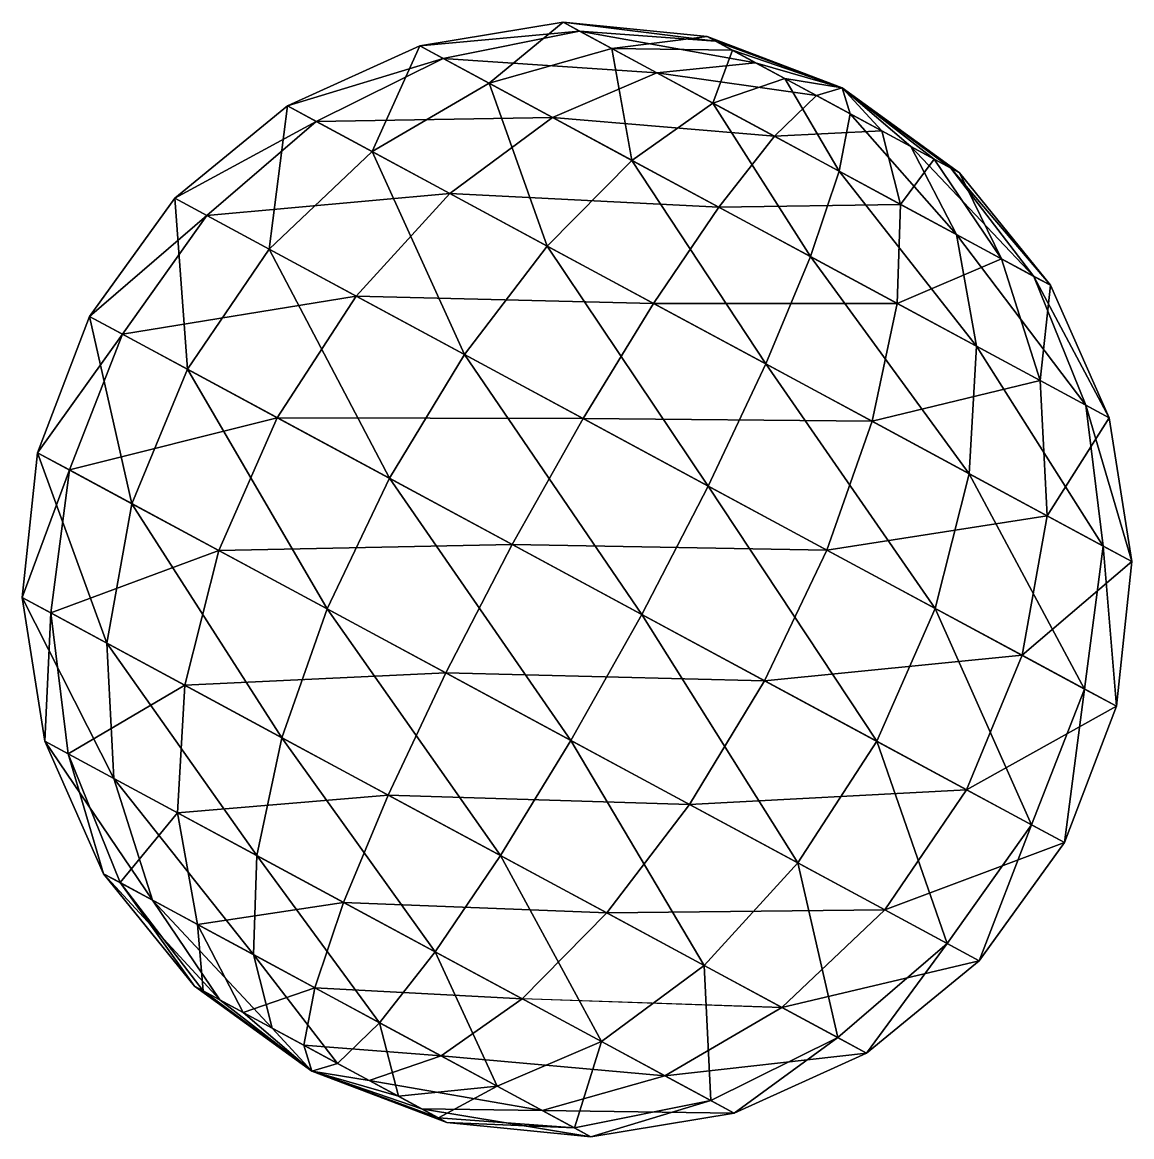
# Model space of a CAD drawing. Header units: metres. Extents: x -386 to 289, y -317 to 299.
# Drawn here: x 229.7 to 289.3, y -0.4 to 59.5 of the extents above; entities that cross this region are included whole.
import ezdxf

# ---------------------------------------------------------------- set-up
doc = ezdxf.new("R2010")
doc.units = ezdxf.units.M

msp = doc.modelspace()

# ---------------------------------------------------------------- linework, layer by layer
for points in [[(259.5988, 59.00595, -435.0948), (251.03154, 58.211304, -426.57626), (258.71573, 59.482426, -427.39532), (258.71582, 59.482525, -427.39523)], [(258.71573, 59.482426, -427.39532), (251.03154, 58.211304, -426.57626), (254.7414, 56.20958, -416.4369), (254.7415, 56.20968, -416.4368)], [(258.71573, 59.482426, -427.39532), (254.7414, 56.20958, -416.4369), (261.339, 58.06699, -420.22568), (261.33908, 58.06709, -420.2256)], [(266.90805, 58.467537, -432.33466), (259.5988, 59.00595, -435.0948), (258.71573, 59.482426, -427.39532), (258.71582, 59.482525, -427.39523)], [(266.90805, 58.467537, -432.33466), (258.71573, 59.482426, -427.39532), (266.45096, 58.71418, -428.34912), (266.45105, 58.71428, -428.34903)], [(266.45096, 58.71418, -428.34912), (258.71573, 59.482426, -427.39532), (261.339, 58.06699, -420.22568), (261.33908, 58.06709, -420.2256)], [(259.5988, 59.00595, -435.0948), (252.28038, 57.537468, -437.46497), (251.03154, 58.211304, -426.57626), (251.03165, 58.211403, -426.57617)], [(263.75156, 56.765244, -441.26102), (252.28038, 57.537468, -437.46497), (259.5988, 59.00595, -435.0948), (259.59888, 59.00605, -435.0947)], [(269.05768, 57.307663, -435.52655), (263.75156, 56.765244, -441.26102), (259.5988, 59.00595, -435.0948), (259.59888, 59.00605, -435.0947)], [(269.05768, 57.307663, -435.52655), (259.5988, 59.00595, -435.0948), (266.90805, 58.467537, -432.33466), (266.90814, 58.467636, -432.33456)], [(266.45096, 58.71418, -428.34912), (261.339, 58.06699, -420.22568), (267.80887, 57.981495, -424.63785), (267.80896, 57.981594, -424.63776)], [(273.71005, 55.95892, -429.37268), (266.90805, 58.467537, -432.33466), (266.45096, 58.71418, -428.34912), (266.45105, 58.71428, -428.34903)], [(273.71005, 55.95892, -429.37268), (266.45096, 58.71418, -428.34912), (267.80887, 57.981495, -424.63785), (267.80896, 57.981594, -424.63776)], [(252.28038, 57.537468, -437.46497), (243.92203, 54.987442, -425.94778), (251.03154, 58.211304, -426.57626), (251.03165, 58.211403, -426.57617)], [(251.03154, 58.211304, -426.57626), (243.92203, 54.987442, -425.94778), (248.46564, 52.53584, -413.52963), (248.46574, 52.53594, -413.52954)], [(251.03154, 58.211304, -426.57626), (248.46564, 52.53584, -413.52963), (254.7414, 56.20958, -416.4369), (254.7415, 56.20968, -416.4368)], [(261.339, 58.06699, -420.22568), (254.7414, 56.20958, -416.4369), (262.41586, 52.068653, -409.7636), (262.41595, 52.068752, -409.76352)], [(261.339, 58.06699, -420.22568), (262.41586, 52.068653, -409.7636), (266.7657, 55.138916, -415.507), (266.76578, 55.139015, -415.5069)], [(267.80887, 57.981495, -424.63785), (261.339, 58.06699, -420.22568), (266.7657, 55.138916, -415.507), (266.76578, 55.139015, -415.5069)], [(273.71005, 55.95892, -429.37268), (269.05768, 57.307663, -435.52655), (266.90805, 58.467537, -432.33466), (266.90814, 58.467636, -432.33456)], [(252.28038, 57.537468, -437.46497), (245.45152, 54.16217, -439.28366), (243.92203, 54.987442, -425.94778), (243.92213, 54.98754, -425.9477)], [(258.15326, 54.36863, -446.18533), (245.45152, 54.16217, -439.28366), (252.28038, 57.537468, -437.46497), (252.28049, 57.537567, -437.46487)], [(263.75156, 56.765244, -441.26102), (258.15326, 54.36863, -446.18533), (252.28038, 57.537468, -437.46497), (252.28049, 57.537567, -437.46487)], [(267.80887, 57.981495, -424.63785), (266.7657, 55.138916, -415.507), (270.61792, 56.465813, -422.19525), (270.618, 56.46591, -422.19516)], [(273.71005, 55.95892, -429.37268), (267.80887, 57.981495, -424.63785), (270.61792, 56.465813, -422.19525), (270.618, 56.46591, -422.19516)], [(272.32385, 55.545338, -437.0695), (263.75156, 56.765244, -441.26102), (269.05768, 57.307663, -435.52655), (269.05777, 57.307762, -435.52646)], [(273.71005, 55.95892, -429.37268), (272.32385, 55.545338, -437.0695), (269.05768, 57.307663, -435.52655), (269.05777, 57.307762, -435.52646)], [(269.05768, 57.307663, -435.52655), (269.05768, 57.307663, -435.52655), (272.32385, 55.545338, -437.0695), (272.32394, 55.545437, -437.0694)], [(270.06128, 53.360695, -444.2418), (258.15326, 54.36863, -446.18533), (263.75156, 56.765244, -441.26102), (263.75165, 56.765343, -441.26093)], [(272.32385, 55.545338, -437.0695), (270.06128, 53.360695, -444.2418), (263.75156, 56.765244, -441.26102), (263.75165, 56.765343, -441.26093)], [(263.75156, 56.765244, -441.26102), (263.75156, 56.765244, -441.26102), (270.06128, 53.360695, -444.2418), (270.06137, 53.360794, -444.2417)], [(270.61792, 56.465813, -422.19525), (266.7657, 55.138916, -415.507), (273.5417, 51.482773, -414.50357), (273.54178, 51.482872, -414.50348)], [(270.61792, 56.465813, -422.19525), (273.5417, 51.482773, -414.50357), (274.12543, 54.573254, -421.67587), (274.12552, 54.573353, -421.67578)], [(273.71005, 55.95892, -429.37268), (270.61792, 56.465813, -422.19525), (274.12543, 54.573254, -421.67587), (274.12552, 54.573353, -421.67578)], [(254.7414, 56.20958, -416.4369), (248.46564, 52.53584, -413.52963), (257.86493, 47.464264, -405.3566), (257.86502, 47.464363, -405.3565)], [(254.7414, 56.20958, -416.4369), (257.86493, 47.464264, -405.3566), (262.41586, 52.068653, -409.7636), (262.41595, 52.068752, -409.76352)], [(273.71005, 55.95892, -429.37268), (275.83136, 53.65278, -436.5501), (272.32385, 55.545338, -437.0695), (272.32394, 55.545437, -437.0694)], [(273.71005, 55.95892, -429.37268), (274.12543, 54.573254, -421.67587), (277.3916, 52.81093, -423.2188), (277.3917, 52.811028, -423.21872)], [(273.71005, 55.95892, -429.37268), (277.3916, 52.81093, -423.2188), (279.54123, 51.651054, -426.4107), (279.54132, 51.651154, -426.4106)], [(273.71005, 55.95892, -429.37268), (279.54123, 51.651054, -426.4107), (279.99832, 51.40441, -430.39624), (279.9984, 51.40451, -430.39615)], [(273.71005, 55.95892, -429.37268), (279.99832, 51.40441, -430.39624), (278.6404, 52.137096, -434.1075), (278.6405, 52.137196, -434.10742)], [(273.71005, 55.95892, -429.37268), (278.6404, 52.137096, -434.1075), (275.83136, 53.65278, -436.5501), (275.83145, 53.652878, -436.55002)], [(266.7657, 55.138916, -415.507), (262.41586, 52.068653, -409.7636), (271.9986, 46.898094, -408.3446), (271.9987, 46.898193, -408.3445)], [(266.7657, 55.138916, -415.507), (271.9986, 46.898094, -408.3446), (273.5417, 51.482773, -414.50357), (273.54178, 51.482872, -414.50348)], [(275.83136, 53.65278, -436.5501), (270.06128, 53.360695, -444.2418), (272.32385, 55.545338, -437.0695), (272.32394, 55.545437, -437.0694)], [(245.45152, 54.16217, -439.28366), (237.87169, 50.030537, -425.5527), (243.92203, 54.987442, -425.94778), (243.92213, 54.98754, -425.9477)], [(243.92203, 54.987442, -425.94778), (237.87169, 50.030537, -425.5527), (242.93944, 47.296127, -411.70206), (242.93954, 47.296227, -411.70197)], [(243.92203, 54.987442, -425.94778), (242.93944, 47.296127, -411.70206), (248.46564, 52.53584, -413.52963), (248.46574, 52.53594, -413.52954)], [(274.12543, 54.573254, -421.67587), (273.5417, 51.482773, -414.50357), (279.8514, 48.078228, -417.48434), (279.8515, 48.078327, -417.48425)], [(274.12543, 54.573254, -421.67587), (279.8514, 48.078228, -417.48434), (277.3916, 52.81093, -423.2188), (277.3917, 52.811028, -423.21872)], [(245.45152, 54.16217, -439.28366), (239.57764, 49.11006, -440.42694), (237.87169, 50.030537, -425.5527), (237.8718, 50.030636, -425.5526)], [(252.64432, 50.28115, -449.9639), (239.57764, 49.11006, -440.42694), (245.45152, 54.16217, -439.28366), (245.45163, 54.16227, -439.28357)], [(258.15326, 54.36863, -446.18533), (252.64432, 50.28115, -449.9639), (245.45152, 54.16217, -439.28366), (245.45163, 54.16227, -439.28357)], [(267.07657, 49.55387, -450.40076), (252.64432, 50.28115, -449.9639), (258.15326, 54.36863, -446.18533), (258.15335, 54.36873, -446.18524)], [(270.06128, 53.360695, -444.2418), (267.07657, 49.55387, -450.40076), (258.15326, 54.36863, -446.18533), (258.15335, 54.36873, -446.18524)], [(258.15326, 54.36863, -446.18533), (258.15326, 54.36863, -446.18533), (267.07657, 49.55387, -450.40076), (267.07666, 49.55397, -450.40067)], [(276.8373, 49.704556, -443.23837), (267.07657, 49.55387, -450.40076), (270.06128, 53.360695, -444.2418), (270.06137, 53.360794, -444.2417)], [(275.83136, 53.65278, -436.5501), (276.8373, 49.704556, -443.23837), (270.06128, 53.360695, -444.2418), (270.06137, 53.360794, -444.2417)], [(278.6404, 52.137096, -434.1075), (276.8373, 49.704556, -443.23837), (275.83136, 53.65278, -436.5501), (275.83145, 53.652878, -436.55002)], [(277.3916, 52.81093, -423.2188), (279.8514, 48.078228, -417.48434), (284.00418, 45.83752, -423.65057), (284.00427, 45.83762, -423.65048)], [(277.3916, 52.81093, -423.2188), (284.00418, 45.83752, -423.65057), (279.54123, 51.651054, -426.4107), (279.54132, 51.651154, -426.4106)], [(248.46564, 52.53584, -413.52963), (242.93944, 47.296127, -411.70206), (253.42297, 41.639523, -402.5862), (253.42308, 41.63962, -402.58612)], [(248.46564, 52.53584, -413.52963), (253.42297, 41.639523, -402.5862), (257.86493, 47.464264, -405.3566), (257.86502, 47.464363, -405.3565)], [(278.6404, 52.137096, -434.1075), (282.26398, 46.77648, -438.51968), (276.8373, 49.704556, -443.23837), (276.8374, 49.704655, -443.23828)], [(279.99832, 51.40441, -430.39624), (282.26398, 46.77648, -438.51968), (278.6404, 52.137096, -434.1075), (278.6405, 52.137196, -434.10742)], [(262.41586, 52.068653, -409.7636), (257.86493, 47.464264, -405.3566), (269.60132, 41.131645, -403.61865), (269.6014, 41.131744, -403.61856)], [(262.41586, 52.068653, -409.7636), (269.60132, 41.131645, -403.61865), (271.9986, 46.898094, -408.3446), (271.9987, 46.898193, -408.3445)], [(273.5417, 51.482773, -414.50357), (271.9986, 46.898094, -408.3446), (280.9219, 42.083336, -412.56003), (280.922, 42.083435, -412.55994)], [(273.5417, 51.482773, -414.50357), (280.9219, 42.083336, -412.56003), (279.8514, 48.078228, -417.48434), (279.8515, 48.078327, -417.48425)], [(279.54123, 51.651054, -426.4107), (284.00418, 45.83752, -423.65057), (284.88724, 45.361046, -431.35004), (284.88733, 45.361145, -431.34995)], [(279.54123, 51.651054, -426.4107), (284.88724, 45.361046, -431.35004), (279.99832, 51.40441, -430.39624), (279.9984, 51.40451, -430.39615)], [(279.99832, 51.40441, -430.39624), (284.88724, 45.361046, -431.35004), (282.26398, 46.77648, -438.51968), (282.26407, 46.77658, -438.5196)], [(252.64432, 50.28115, -449.9639), (247.60014, 44.78135, -452.33917), (239.57764, 49.11006, -440.42694), (239.57774, 49.11016, -440.42685)], [(263.5731, 44.3843, -455.1267), (247.60014, 44.78135, -452.33917), (252.64432, 50.28115, -449.9639), (252.64442, 50.28125, -449.9638)], [(267.07657, 49.55387, -450.40076), (263.5731, 44.3843, -455.1267), (252.64432, 50.28115, -449.9639), (252.64442, 50.28125, -449.9638)], [(252.64432, 50.28115, -449.9639), (252.64432, 50.28115, -449.9639), (263.5731, 44.3843, -455.1267), (263.57318, 44.3844, -455.12662)], [(239.57764, 49.11006, -440.42694), (233.29286, 43.6784, -425.41797), (237.87169, 50.030537, -425.5527), (237.8718, 50.030636, -425.5526)], [(237.87169, 50.030537, -425.5527), (233.29286, 43.6784, -425.41797), (238.53938, 40.84753, -411.0787), (238.53949, 40.84763, -411.0786)], [(237.87169, 50.030537, -425.5527), (238.53938, 40.84753, -411.0787), (242.93944, 47.296127, -411.70206), (242.93954, 47.296227, -411.70197)], [(276.8373, 49.704556, -443.23837), (276.6593, 44.38331, -448.98172), (267.07657, 49.55387, -450.40076), (267.07666, 49.55397, -450.40067)], [(282.26398, 46.77648, -438.51968), (276.6593, 44.38331, -448.98172), (276.8373, 49.704556, -443.23837), (276.8374, 49.704655, -443.23828)], [(239.57764, 49.11006, -440.42694), (235.05898, 42.725456, -440.8169), (233.29286, 43.6784, -425.41797), (233.29297, 43.678497, -425.41788)], [(247.60014, 44.78135, -452.33917), (235.05898, 42.725456, -440.8169), (239.57764, 49.11006, -440.42694), (239.57774, 49.11016, -440.42685)], [(276.6593, 44.38331, -448.98172), (263.5731, 44.3843, -455.1267), (267.07657, 49.55387, -450.40076), (267.07666, 49.55397, -450.40067)], [(279.8514, 48.078228, -417.48434), (280.9219, 42.083336, -412.56003), (286.7948, 38.914497, -421.2804), (286.7949, 38.914597, -421.2803)], [(279.8514, 48.078228, -417.48434), (286.7948, 38.914497, -421.2804), (284.00418, 45.83752, -423.65057), (284.00427, 45.83762, -423.65048)], [(242.93944, 47.296127, -411.70206), (238.53938, 40.84753, -411.0787), (249.39273, 34.991383, -401.6413), (249.39284, 34.99148, -401.6412)], [(242.93944, 47.296127, -411.70206), (249.39273, 34.991383, -401.6413), (253.42297, 41.639523, -402.5862), (253.42308, 41.63962, -402.58612)], [(257.86493, 47.464264, -405.3566), (253.42297, 41.639523, -402.5862), (266.5132, 34.576405, -400.6478), (266.5133, 34.576504, -400.6477)], [(257.86493, 47.464264, -405.3566), (266.5132, 34.576405, -400.6478), (269.60132, 41.131645, -403.61865), (269.6014, 41.131744, -403.61856)], [(271.9986, 46.898094, -408.3446), (269.60132, 41.131645, -403.61865), (280.5301, 35.234795, -408.7815), (280.53018, 35.234894, -408.7814)], [(271.9986, 46.898094, -408.3446), (280.5301, 35.234795, -408.7815), (280.9219, 42.083336, -412.56003), (280.922, 42.083435, -412.55994)], [(282.26398, 46.77648, -438.51968), (284.33377, 40.242386, -442.30847), (276.6593, 44.38331, -448.98172), (276.6594, 44.383408, -448.98163)], [(284.88724, 45.361046, -431.35004), (284.33377, 40.242386, -442.30847), (282.26398, 46.77648, -438.51968), (282.26407, 46.77658, -438.5196)], [(284.00418, 45.83752, -423.65057), (286.7948, 38.914497, -421.2804), (288.0436, 38.24066, -432.1691), (288.0437, 38.24076, -432.169)], [(284.00418, 45.83752, -423.65057), (288.0436, 38.24066, -432.1691), (284.88724, 45.361046, -431.35004), (284.88733, 45.361145, -431.34995)], [(284.88724, 45.361046, -431.35004), (288.0436, 38.24066, -432.1691), (284.33377, 40.242386, -442.30847), (284.33386, 40.242485, -442.30838)], [(247.60014, 44.78135, -452.33917), (243.3645, 38.24404, -453.14935), (235.05898, 42.725456, -440.8169), (235.05908, 42.725555, -440.8168)], [(259.7896, 38.204266, -458.09756), (243.3645, 38.24404, -453.14935), (247.60014, 44.78135, -452.33917), (247.60025, 44.78145, -452.33908)], [(263.5731, 44.3843, -455.1267), (259.7896, 38.204266, -458.09756), (247.60014, 44.78135, -452.33917), (247.60025, 44.78145, -452.33908)], [(247.60014, 44.78135, -452.33917), (247.60014, 44.78135, -452.33917), (259.7896, 38.204266, -458.09756), (259.7897, 38.204365, -458.09747)], [(275.30948, 38.051678, -453.38876), (259.7896, 38.204266, -458.09756), (263.5731, 44.3843, -455.1267), (263.57318, 44.3844, -455.12662)], [(276.6593, 44.38331, -448.98172), (275.30948, 38.051678, -453.38876), (263.5731, 44.3843, -455.1267), (263.57318, 44.3844, -455.12662)], [(284.33377, 40.242386, -442.30847), (275.30948, 38.051678, -453.38876), (276.6593, 44.38331, -448.98172), (276.6594, 44.383408, -448.98163)], [(235.05898, 42.725456, -440.8169), (230.49757, 36.363907, -425.5527), (233.29286, 43.6784, -425.41797), (233.29297, 43.678497, -425.41788)], [(233.29286, 43.6784, -425.41797), (230.49757, 36.363907, -425.5527), (235.56532, 33.6295, -411.70206), (235.56543, 33.6296, -411.70197)], [(233.29286, 43.6784, -425.41797), (235.56532, 33.6295, -411.70206), (238.53938, 40.84753, -411.0787), (238.53949, 40.84763, -411.0786)], [(235.05898, 42.725456, -440.8169), (232.20352, 35.443436, -440.42694), (230.49757, 36.363907, -425.5527), (230.49768, 36.364006, -425.5526)], [(243.3645, 38.24404, -453.14935), (232.20352, 35.443436, -440.42694), (235.05898, 42.725456, -440.8169), (235.05908, 42.725555, -440.8168)], [(280.9219, 42.083336, -412.56003), (280.5301, 35.234795, -408.7815), (287.72287, 31.353777, -419.4617), (287.72296, 31.353876, -419.4616)], [(280.9219, 42.083336, -412.56003), (287.72287, 31.353777, -419.4617), (286.7948, 38.914497, -421.2804), (286.7949, 38.914597, -421.2803)], [(253.42297, 41.639523, -402.5862), (249.39273, 34.991383, -401.6413), (262.94476, 27.679102, -399.6345), (262.94485, 27.679201, -399.6344)], [(253.42297, 41.639523, -402.5862), (262.94476, 27.679102, -399.6345), (266.5132, 34.576405, -400.6478), (266.5133, 34.576504, -400.6477)], [(238.53938, 40.84753, -411.0787), (235.56532, 33.6295, -411.70206), (246.04886, 27.972893, -402.5862), (246.04897, 27.972992, -402.58612)], [(238.53938, 40.84753, -411.0787), (246.04886, 27.972893, -402.5862), (249.39273, 34.991383, -401.6413), (249.39284, 34.99148, -401.6412)], [(269.60132, 41.131645, -403.61865), (266.5132, 34.576405, -400.6478), (278.7027, 27.999321, -406.4062), (278.7028, 27.99942, -406.4061)], [(269.60132, 41.131645, -403.61865), (278.7027, 27.999321, -406.4062), (280.5301, 35.234795, -408.7815), (280.53018, 35.234894, -408.7814)], [(284.33377, 40.242386, -442.30847), (284.70877, 32.980106, -445.21573), (275.30948, 38.051678, -453.38876), (275.30957, 38.051777, -453.38867)], [(288.0436, 38.24066, -432.1691), (284.70877, 32.980106, -445.21573), (284.33377, 40.242386, -442.30847), (284.33386, 40.242485, -442.30838)], [(286.7948, 38.914497, -421.2804), (287.72287, 31.353777, -419.4617), (289.25238, 30.528503, -432.79758), (289.25247, 30.528603, -432.7975)], [(286.7948, 38.914497, -421.2804), (289.25238, 30.528503, -432.79758), (288.0436, 38.24066, -432.1691), (288.0437, 38.24076, -432.169)], [(243.3645, 38.24404, -453.14935), (240.22603, 31.114721, -452.33917), (232.20352, 35.443436, -440.42694), (232.20363, 35.443535, -440.42685)], [(255.98396, 31.434942, -459.11087), (240.22603, 31.114721, -452.33917), (243.3645, 38.24404, -453.14935), (243.36461, 38.24414, -453.14926)], [(259.7896, 38.204266, -458.09756), (255.98396, 31.434942, -459.11087), (243.3645, 38.24404, -453.14935), (243.36461, 38.24414, -453.14926)], [(243.3645, 38.24404, -453.14935), (243.3645, 38.24404, -453.14935), (255.98396, 31.434942, -459.11087), (255.98407, 31.435041, -459.11078)], [(272.87985, 31.141148, -456.15915), (255.98396, 31.434942, -459.11087), (259.7896, 38.204266, -458.09756), (259.7897, 38.204365, -458.09747)], [(275.30948, 38.051678, -453.38876), (272.87985, 31.141148, -456.15915), (259.7896, 38.204266, -458.09756), (259.7897, 38.204365, -458.09747)], [(284.70877, 32.980106, -445.21573), (272.87985, 31.141148, -456.15915), (275.30948, 38.051678, -453.38876), (275.30957, 38.051777, -453.38867)], [(288.0436, 38.24066, -432.1691), (289.25238, 30.528503, -432.79758), (284.70877, 32.980106, -445.21573), (284.70886, 32.980206, -445.21564)], [(232.20352, 35.443436, -440.42694), (229.67633, 28.585545, -425.94778), (230.49757, 36.363907, -425.5527), (230.49768, 36.364006, -425.5526)], [(230.49757, 36.363907, -425.5527), (229.67633, 28.585545, -425.94778), (234.21994, 26.133942, -413.52963), (234.22005, 26.13404, -413.52954)], [(230.49757, 36.363907, -425.5527), (234.21994, 26.133942, -413.52963), (235.56532, 33.6295, -411.70206), (235.56543, 33.6296, -411.70197)], [(232.20352, 35.443436, -440.42694), (231.20584, 27.76027, -439.28366), (229.67633, 28.585545, -425.94778), (229.67644, 28.585644, -425.9477)], [(240.22603, 31.114721, -452.33917), (231.20584, 27.76027, -439.28366), (232.20352, 35.443436, -440.42694), (232.20363, 35.443535, -440.42685)], [(249.39273, 34.991383, -401.6413), (246.04886, 27.972893, -402.5862), (259.1391, 20.909775, -400.6478), (259.1392, 20.909874, -400.6477)], [(249.39273, 34.991383, -401.6413), (259.1391, 20.909775, -400.6478), (262.94476, 27.679102, -399.6345), (262.94485, 27.679201, -399.6344)], [(280.5301, 35.234795, -408.7815), (278.7027, 27.999321, -406.4062), (286.7252, 23.670609, -418.31842), (286.72528, 23.670708, -418.31833)], [(280.5301, 35.234795, -408.7815), (286.7252, 23.670609, -418.31842), (287.72287, 31.353777, -419.4617), (287.72296, 31.353876, -419.4616)], [(266.5132, 34.576405, -400.6478), (262.94476, 27.679102, -399.6345), (275.5642, 20.870007, -405.596), (275.5643, 20.870106, -405.59592)], [(266.5132, 34.576405, -400.6478), (275.5642, 20.870007, -405.596), (278.7027, 27.999321, -406.4062), (278.7028, 27.99942, -406.4061)], [(235.56532, 33.6295, -411.70206), (234.21994, 26.133942, -413.52963), (243.61922, 21.062366, -405.3566), (243.61932, 21.062466, -405.3565)], [(235.56532, 33.6295, -411.70206), (243.61922, 21.062366, -405.3566), (246.04886, 27.972893, -402.5862), (246.04897, 27.972992, -402.58612)], [(284.70877, 32.980106, -445.21573), (283.3634, 25.484543, -447.0433), (272.87985, 31.141148, -456.15915), (272.87994, 31.141247, -456.15906)], [(289.25238, 30.528503, -432.79758), (283.3634, 25.484543, -447.0433), (284.70877, 32.980106, -445.21573), (284.70886, 32.980206, -445.21564)], [(255.98396, 31.434942, -459.11087), (252.4155, 24.537638, -458.09756), (240.22603, 31.114721, -452.33917), (240.22614, 31.11482, -452.33908)], [(269.53598, 24.122663, -457.10406), (252.4155, 24.537638, -458.09756), (255.98396, 31.434942, -459.11087), (255.98407, 31.435041, -459.11078)], [(272.87985, 31.141148, -456.15915), (269.53598, 24.122663, -457.10406), (255.98396, 31.434942, -459.11087), (255.98407, 31.435041, -459.11078)], [(283.3634, 25.484543, -447.0433), (269.53598, 24.122663, -457.10406), (272.87985, 31.141148, -456.15915), (272.87994, 31.141247, -456.15906)], [(287.72287, 31.353777, -419.4617), (286.7252, 23.670609, -418.31842), (288.43112, 22.750135, -433.19266), (288.4312, 22.750235, -433.19257)], [(287.72287, 31.353777, -419.4617), (288.43112, 22.750135, -433.19266), (289.25238, 30.528503, -432.79758), (289.25247, 30.528603, -432.7975)], [(240.22603, 31.114721, -452.33917), (238.39862, 23.879251, -449.9639), (231.20584, 27.76027, -439.28366), (231.20595, 27.760368, -439.28357)], [(252.4155, 24.537638, -458.09756), (238.39862, 23.879251, -449.9639), (240.22603, 31.114721, -452.33917), (240.22614, 31.11482, -452.33908)], [(240.22603, 31.114721, -452.33917), (240.22603, 31.114721, -452.33917), (252.4155, 24.537638, -458.09756), (252.4156, 24.537737, -458.09747)], [(289.25238, 30.528503, -432.79758), (288.43112, 22.750135, -433.19266), (283.3634, 25.484543, -447.0433), (283.3635, 25.484642, -447.0432)], [(231.20584, 27.76027, -439.28366), (230.88509, 20.873383, -426.57626), (229.67633, 28.585545, -425.94778), (229.67644, 28.585644, -425.9477)], [(229.67633, 28.585545, -425.94778), (230.88509, 20.873383, -426.57626), (234.59494, 18.871656, -416.4369), (234.59505, 18.871756, -416.4368)], [(229.67633, 28.585545, -425.94778), (234.59494, 18.871656, -416.4369), (234.21994, 26.133942, -413.52963), (234.22005, 26.13404, -413.52954)], [(231.20584, 27.76027, -439.28366), (232.13393, 20.199547, -437.46497), (230.88509, 20.873383, -426.57626), (230.8852, 20.873482, -426.57617)], [(238.39862, 23.879251, -449.9639), (232.13393, 20.199547, -437.46497), (231.20584, 27.76027, -439.28366), (231.20595, 27.760368, -439.28357)], [(246.04886, 27.972893, -402.5862), (243.61922, 21.062366, -405.3566), (255.35562, 14.729748, -403.61865), (255.35573, 14.729848, -403.61856)], [(246.04886, 27.972893, -402.5862), (255.35562, 14.729748, -403.61865), (259.1391, 20.909775, -400.6478), (259.1392, 20.909874, -400.6477)], [(262.94476, 27.679102, -399.6345), (259.1391, 20.909775, -400.6478), (271.32858, 14.332694, -406.4062), (271.32867, 14.332794, -406.4061)], [(262.94476, 27.679102, -399.6345), (271.32858, 14.332694, -406.4062), (275.5642, 20.870007, -405.596), (275.5643, 20.870106, -405.59592)], [(278.7027, 27.999321, -406.4062), (275.5642, 20.870007, -405.596), (283.86972, 16.388592, -417.92847), (283.8698, 16.38869, -417.92838)], [(278.7027, 27.999321, -406.4062), (283.86972, 16.388592, -417.92847), (286.7252, 23.670609, -418.31842), (286.72528, 23.670708, -418.31833)], [(234.21994, 26.133942, -413.52963), (234.59494, 18.871656, -416.4369), (242.26941, 14.730734, -409.7636), (242.26952, 14.730834, -409.76352)], [(234.21994, 26.133942, -413.52963), (242.26941, 14.730734, -409.7636), (243.61922, 21.062366, -405.3566), (243.61932, 21.062466, -405.3565)], [(283.3634, 25.484543, -447.0433), (280.38934, 18.266514, -447.66666), (269.53598, 24.122663, -457.10406), (269.53607, 24.122763, -457.10397)], [(288.43112, 22.750135, -433.19266), (280.38934, 18.266514, -447.66666), (283.3634, 25.484543, -447.0433), (283.3635, 25.484642, -447.0432)], [(252.4155, 24.537638, -458.09756), (249.3274, 17.9824, -455.1267), (238.39862, 23.879251, -449.9639), (238.39873, 23.87935, -449.9638)], [(265.50574, 17.47452, -456.15915), (249.3274, 17.9824, -455.1267), (252.4155, 24.537638, -458.09756), (252.4156, 24.537737, -458.09747)], [(269.53598, 24.122663, -457.10406), (265.50574, 17.47452, -456.15915), (252.4155, 24.537638, -458.09756), (252.4156, 24.537737, -458.09747)], [(280.38934, 18.266514, -447.66666), (265.50574, 17.47452, -456.15915), (269.53598, 24.122663, -457.10406), (269.53607, 24.122763, -457.10397)], [(238.39862, 23.879251, -449.9639), (238.0068, 17.030708, -446.18533), (232.13393, 20.199547, -437.46497), (232.13403, 20.199646, -437.46487)], [(249.3274, 17.9824, -455.1267), (238.0068, 17.030708, -446.18533), (238.39862, 23.879251, -449.9639), (238.39873, 23.87935, -449.9638)], [(238.39862, 23.879251, -449.9639), (238.39862, 23.879251, -449.9639), (249.3274, 17.9824, -455.1267), (249.3275, 17.9825, -455.12662)], [(286.7252, 23.670609, -418.31842), (283.86972, 16.388592, -417.92847), (285.63583, 15.435648, -433.3274), (285.63593, 15.435748, -433.3273)], [(286.7252, 23.670609, -418.31842), (285.63583, 15.435648, -433.3274), (288.43112, 22.750135, -433.19266), (288.4312, 22.750235, -433.19257)], [(288.43112, 22.750135, -433.19266), (285.63583, 15.435648, -433.3274), (280.38934, 18.266514, -447.66666), (280.38943, 18.266613, -447.66656)], [(243.61922, 21.062366, -405.3566), (242.26941, 14.730734, -409.7636), (251.85214, 9.560171, -408.3446), (251.85225, 9.560271, -408.3445)], [(243.61922, 21.062366, -405.3566), (251.85214, 9.560171, -408.3446), (255.35562, 14.729748, -403.61865), (255.35573, 14.729848, -403.61856)], [(232.13393, 20.199547, -437.46497), (234.04147, 13.752996, -427.39532), (230.88509, 20.873383, -426.57626), (230.8852, 20.873482, -426.57617)], [(230.88509, 20.873383, -426.57626), (234.04147, 13.752996, -427.39532), (236.66473, 12.337563, -420.22568), (236.66484, 12.337663, -420.2256)], [(230.88509, 20.873383, -426.57626), (236.66473, 12.337563, -420.22568), (234.59494, 18.871656, -416.4369), (234.59505, 18.871756, -416.4368)], [(259.1391, 20.909775, -400.6478), (255.35562, 14.729748, -403.61865), (266.2844, 8.832897, -408.7815), (266.2845, 8.832997, -408.7814)], [(259.1391, 20.909775, -400.6478), (266.2844, 8.832897, -408.7815), (271.32858, 14.332694, -406.4062), (271.32867, 14.332794, -406.4061)], [(275.5642, 20.870007, -405.596), (271.32858, 14.332694, -406.4062), (279.35107, 10.003983, -418.31842), (279.35117, 10.004083, -418.31833)], [(275.5642, 20.870007, -405.596), (279.35107, 10.003983, -418.31842), (283.86972, 16.388592, -417.92847), (283.8698, 16.38869, -417.92838)], [(238.0068, 17.030708, -446.18533), (234.92453, 13.276524, -435.0948), (232.13393, 20.199547, -437.46497), (232.13403, 20.199646, -437.46487)], [(232.13393, 20.199547, -437.46497), (234.92453, 13.276524, -435.0948), (234.04147, 13.752996, -427.39532), (234.04158, 13.753097, -427.39523)], [(234.59494, 18.871656, -416.4369), (236.66473, 12.337563, -420.22568), (242.0914, 9.409487, -415.507), (242.0915, 9.409587, -415.5069)], [(234.59494, 18.871656, -416.4369), (242.0914, 9.409487, -415.507), (242.26941, 14.730734, -409.7636), (242.26952, 14.730834, -409.76352)], [(249.3274, 17.9824, -455.1267), (246.93011, 12.215952, -450.40076), (238.0068, 17.030708, -446.18533), (238.00691, 17.030807, -446.18524)], [(261.0638, 11.64978, -453.38876), (246.93011, 12.215952, -450.40076), (249.3274, 17.9824, -455.1267), (249.3275, 17.9825, -455.12662)], [(265.50574, 17.47452, -456.15915), (261.0638, 11.64978, -453.38876), (249.3274, 17.9824, -455.1267), (249.3275, 17.9825, -455.12662)], [(280.38934, 18.266514, -447.66666), (275.98926, 11.817915, -447.0433), (265.50574, 17.47452, -456.15915), (265.50583, 17.474619, -456.15906)], [(285.63583, 15.435648, -433.3274), (275.98926, 11.817915, -447.0433), (280.38934, 18.266514, -447.66666), (280.38943, 18.266613, -447.66656)], [(275.98926, 11.817915, -447.0433), (261.0638, 11.64978, -453.38876), (265.50574, 17.47452, -456.15915), (265.50583, 17.474619, -456.15906)], [(238.0068, 17.030708, -446.18533), (239.07729, 11.035816, -441.26102), (234.92453, 13.276524, -435.0948), (234.92464, 13.276624, -435.0947)], [(246.93011, 12.215952, -450.40076), (239.07729, 11.035816, -441.26102), (238.0068, 17.030708, -446.18533), (238.00691, 17.030807, -446.18524)], [(238.0068, 17.030708, -446.18533), (238.0068, 17.030708, -446.18533), (246.93011, 12.215952, -450.40076), (246.93022, 12.216052, -450.40067)], [(283.86972, 16.388592, -417.92847), (279.35107, 10.003983, -418.31842), (281.057, 9.083508, -433.19266), (281.0571, 9.083608, -433.19257)], [(283.86972, 16.388592, -417.92847), (281.057, 9.083508, -433.19266), (285.63583, 15.435648, -433.3274), (285.63593, 15.435748, -433.3273)], [(285.63583, 15.435648, -433.3274), (281.057, 9.083508, -433.19266), (275.98926, 11.817915, -447.0433), (275.98935, 11.818015, -447.0432)], [(242.26941, 14.730734, -409.7636), (242.0914, 9.409487, -415.507), (248.86742, 5.7533474, -414.50357), (248.86752, 5.7534475, -414.50348)], [(242.26941, 14.730734, -409.7636), (248.86742, 5.7533474, -414.50357), (251.85214, 9.560171, -408.3446), (251.85225, 9.560271, -408.3445)], [(255.35562, 14.729748, -403.61865), (251.85214, 9.560171, -408.3446), (260.77545, 4.7454147, -412.56003), (260.77554, 4.745515, -412.55994)], [(255.35562, 14.729748, -403.61865), (260.77545, 4.7454147, -412.56003), (266.2844, 8.832897, -408.7815), (266.2845, 8.832997, -408.7814)], [(271.32858, 14.332694, -406.4062), (266.2844, 8.832897, -408.7815), (273.47717, 4.9518795, -419.4617), (273.47726, 4.9519796, -419.4616)], [(271.32858, 14.332694, -406.4062), (273.47717, 4.9518795, -419.4617), (279.35107, 10.003983, -418.31842), (279.35117, 10.004083, -418.31833)], [(234.92453, 13.276524, -435.0948), (238.93039, 7.709629, -428.34912), (234.04147, 13.752996, -427.39532), (234.04158, 13.753097, -427.39523)], [(234.04147, 13.752996, -427.39532), (238.93039, 7.709629, -428.34912), (240.28828, 6.976948, -424.63785), (240.28839, 6.977048, -424.63776)], [(234.04147, 13.752996, -427.39532), (240.28828, 6.976948, -424.63785), (236.66473, 12.337563, -420.22568), (236.66484, 12.337663, -420.2256)], [(239.07729, 11.035816, -441.26102), (239.3875, 7.46299, -432.33466), (234.92453, 13.276524, -435.0948), (234.92464, 13.276624, -435.0947)], [(234.92453, 13.276524, -435.0948), (239.3875, 7.46299, -432.33466), (238.93039, 7.709629, -428.34912), (238.9305, 7.709729, -428.34903)], [(236.66473, 12.337563, -420.22568), (240.28828, 6.976948, -424.63785), (243.09734, 5.4612637, -422.19528), (243.09744, 5.461364, -422.1952)], [(236.66473, 12.337563, -420.22568), (243.09734, 5.4612637, -422.19528), (242.0914, 9.409487, -415.507), (242.0915, 9.409587, -415.5069)], [(246.93011, 12.215952, -450.40076), (245.38702, 7.6312675, -444.2418), (239.07729, 11.035816, -441.26102), (239.0774, 11.035916, -441.26093)], [(256.51285, 7.0453873, -448.98172), (245.38702, 7.6312675, -444.2418), (246.93011, 12.215952, -450.40076), (246.93022, 12.216052, -450.40067)], [(261.0638, 11.64978, -453.38876), (256.51285, 7.0453873, -448.98172), (246.93011, 12.215952, -450.40076), (246.93022, 12.216052, -450.40067)], [(270.46307, 6.578207, -445.21573), (256.51285, 7.0453873, -448.98172), (261.0638, 11.64978, -453.38876), (261.0639, 11.64988, -453.38867)], [(275.98926, 11.817915, -447.0433), (270.46307, 6.578207, -445.21573), (261.0638, 11.64978, -453.38876), (261.0639, 11.64988, -453.38867)], [(281.057, 9.083508, -433.19266), (270.46307, 6.578207, -445.21573), (275.98926, 11.817915, -447.0433), (275.98935, 11.818015, -447.0432)], [(245.38702, 7.6312675, -444.2418), (241.53712, 6.303114, -435.52655), (239.07729, 11.035816, -441.26102), (239.0774, 11.035916, -441.26093)], [(239.07729, 11.035816, -441.26102), (241.53712, 6.303114, -435.52655), (239.3875, 7.46299, -432.33466), (239.3876, 7.46309, -432.33456)], [(239.07729, 11.035816, -441.26102), (239.07729, 11.035816, -441.26102), (245.38702, 7.6312675, -444.2418), (245.38713, 7.6313677, -444.2417)], [(279.35107, 10.003983, -418.31842), (273.47717, 4.9518795, -419.4617), (275.00668, 4.126604, -432.79758), (275.00677, 4.126704, -432.7975)], [(279.35107, 10.003983, -418.31842), (275.00668, 4.126604, -432.79758), (281.057, 9.083508, -433.19266), (281.0571, 9.083608, -433.19257)], [(242.0914, 9.409487, -415.507), (243.09734, 5.4612637, -422.19528), (246.60486, 3.5687065, -421.67587), (246.60497, 3.5688064, -421.67578)], [(242.0914, 9.409487, -415.507), (246.60486, 3.5687065, -421.67587), (248.86742, 5.7533474, -414.50357), (248.86752, 5.7534475, -414.50348)], [(251.85214, 9.560171, -408.3446), (248.86742, 5.7533474, -414.50357), (255.17715, 2.3488007, -417.48434), (255.17726, 2.3489006, -417.48425)], [(251.85214, 9.560171, -408.3446), (255.17715, 2.3488007, -417.48434), (260.77545, 4.7454147, -412.56003), (260.77554, 4.745515, -412.55994)], [(281.057, 9.083508, -433.19266), (275.00668, 4.126604, -432.79758), (270.46307, 6.578207, -445.21573), (270.46317, 6.578307, -445.21564)], [(266.2844, 8.832897, -408.7815), (260.77545, 4.7454147, -412.56003), (266.64835, 1.5765762, -421.2804), (266.64844, 1.5766762, -421.2803)], [(266.2844, 8.832897, -408.7815), (266.64835, 1.5765762, -421.2804), (273.47717, 4.9518795, -419.4617), (273.47726, 4.9519796, -419.4616)], [(239.3875, 7.46299, -432.33466), (245.21866, 3.1551247, -429.37268), (238.93039, 7.709629, -428.34912), (238.9305, 7.709729, -428.34903)], [(238.93039, 7.709629, -428.34912), (245.21866, 3.1551247, -429.37268), (240.28828, 6.976948, -424.63785), (240.28839, 6.977048, -424.63776)], [(241.53712, 6.303114, -435.52655), (245.21866, 3.1551247, -429.37268), (239.3875, 7.46299, -432.33466), (239.3876, 7.46309, -432.33456)], [(245.38702, 7.6312675, -444.2418), (244.80328, 4.5407906, -437.0695), (241.53712, 6.303114, -435.52655), (241.53723, 6.303214, -435.52646)], [(252.16304, 3.9751282, -443.23837), (244.80328, 4.5407906, -437.0695), (245.38702, 7.6312675, -444.2418), (245.38713, 7.6313677, -444.2417)], [(256.51285, 7.0453873, -448.98172), (252.16304, 3.9751282, -443.23837), (245.38702, 7.6312675, -444.2418), (245.38713, 7.6313677, -444.2417)], [(240.28828, 6.976948, -424.63785), (245.21866, 3.1551247, -429.37268), (243.09734, 5.4612637, -422.19528), (243.09744, 5.461364, -422.1952)], [(264.18732, 2.9044666, -442.30847), (252.16304, 3.9751282, -443.23837), (256.51285, 7.0453873, -448.98172), (256.51294, 7.0454874, -448.98163)], [(270.46307, 6.578207, -445.21573), (264.18732, 2.9044666, -442.30847), (256.51285, 7.0453873, -448.98172), (256.51294, 7.0454874, -448.98163)], [(244.80328, 4.5407906, -437.0695), (245.21866, 3.1551247, -429.37268), (241.53712, 6.303114, -435.52655), (241.53723, 6.303214, -435.52646)], [(275.00668, 4.126604, -432.79758), (264.18732, 2.9044666, -442.30847), (270.46307, 6.578207, -445.21573), (270.46317, 6.578307, -445.21564)], [(243.09734, 5.4612637, -422.19528), (245.21866, 3.1551247, -429.37268), (246.60486, 3.5687065, -421.67587), (246.60497, 3.5688064, -421.67578)], [(248.86742, 5.7533474, -414.50357), (246.60486, 3.5687065, -421.67587), (249.87102, 1.8063831, -423.2188), (249.87112, 1.8064831, -423.21872)], [(248.86742, 5.7533474, -414.50357), (249.87102, 1.8063831, -423.2188), (255.17715, 2.3488007, -417.48434), (255.17726, 2.3489006, -417.48425)], [(273.47717, 4.9518795, -419.4617), (266.64835, 1.5765762, -421.2804), (267.89716, 0.9027405, -432.1691), (267.89725, 0.9028405, -432.169)], [(273.47717, 4.9518795, -419.4617), (267.89716, 0.9027405, -432.1691), (275.00668, 4.126604, -432.79758), (275.00677, 4.126704, -432.7975)], [(248.3108, 2.6482315, -436.55008), (245.21866, 3.1551247, -429.37268), (244.80328, 4.5407906, -437.0695), (244.80339, 4.5408907, -437.0694)], [(252.16304, 3.9751282, -443.23837), (248.3108, 2.6482315, -436.55008), (244.80328, 4.5407906, -437.0695), (244.80339, 4.5408907, -437.0694)], [(260.77545, 4.7454147, -412.56003), (255.17715, 2.3488007, -417.48434), (259.3299, 0.10809326, -423.65057), (259.33, 0.10819326, -423.65048)], [(260.77545, 4.7454147, -412.56003), (259.3299, 0.10809326, -423.65057), (266.64835, 1.5765762, -421.2804), (266.64844, 1.5766762, -421.2803)], [(257.58972, 1.0470543, -438.51968), (248.3108, 2.6482315, -436.55008), (252.16304, 3.9751282, -443.23837), (252.16315, 3.975228, -443.23828)], [(264.18732, 2.9044666, -442.30847), (257.58972, 1.0470543, -438.51968), (252.16304, 3.9751282, -443.23837), (252.16315, 3.975228, -443.23828)], [(275.00668, 4.126604, -432.79758), (267.89716, 0.9027405, -432.1691), (264.18732, 2.9044666, -442.30847), (264.1874, 2.9045665, -442.30838)], [(246.60486, 3.5687065, -421.67587), (245.21866, 3.1551247, -429.37268), (249.87102, 1.8063831, -423.2188), (249.87112, 1.8064831, -423.21872)], [(249.87102, 1.8063831, -423.2188), (245.21866, 3.1551247, -429.37268), (252.02065, 0.64650726, -426.4107), (252.02075, 0.6466073, -426.4106)], [(252.02065, 0.64650726, -426.4107), (245.21866, 3.1551247, -429.37268), (252.47775, 0.399868, -430.39624), (252.47786, 0.399968, -430.39615)], [(252.47775, 0.399868, -430.39624), (245.21866, 3.1551247, -429.37268), (251.11986, 1.1325493, -434.1075), (251.11996, 1.1326493, -434.10742)], [(251.11986, 1.1325493, -434.1075), (245.21866, 3.1551247, -429.37268), (248.3108, 2.6482315, -436.55008), (248.31091, 2.6483314, -436.55)], [(257.58972, 1.0470543, -438.51968), (251.11986, 1.1325493, -434.1075), (248.3108, 2.6482315, -436.55008), (248.31091, 2.6483314, -436.55)], [(267.89716, 0.9027405, -432.1691), (257.58972, 1.0470543, -438.51968), (264.18732, 2.9044666, -442.30847), (264.1874, 2.9045665, -442.30838)], [(255.17715, 2.3488007, -417.48434), (249.87102, 1.8063831, -423.2188), (252.02065, 0.64650726, -426.4107), (252.02075, 0.6466073, -426.4106)], [(255.17715, 2.3488007, -417.48434), (252.02065, 0.64650726, -426.4107), (259.3299, 0.10809326, -423.65057), (259.33, 0.10819326, -423.65048)], [(266.64835, 1.5765762, -421.2804), (259.3299, 0.10809326, -423.65057), (260.21295, -0.3683777, -431.35004), (260.21304, -0.3682777, -431.34995)], [(266.64835, 1.5765762, -421.2804), (260.21295, -0.3683777, -431.35004), (267.89716, 0.9027405, -432.1691), (267.89725, 0.9028405, -432.169)], [(260.21295, -0.3683777, -431.35004), (252.47775, 0.399868, -430.39624), (251.11986, 1.1325493, -434.1075), (251.11996, 1.1326493, -434.10742)], [(260.21295, -0.3683777, -431.35004), (251.11986, 1.1325493, -434.1075), (257.58972, 1.0470543, -438.51968), (257.5898, 1.0471543, -438.5196)], [(259.3299, 0.10809326, -423.65057), (252.02065, 0.64650726, -426.4107), (252.47775, 0.399868, -430.39624), (252.47786, 0.399968, -430.39615)], [(267.89716, 0.9027405, -432.1691), (260.21295, -0.3683777, -431.35004), (257.58972, 1.0470543, -438.51968), (257.5898, 1.0471543, -438.5196)], [(259.3299, 0.10809326, -423.65057), (252.47775, 0.399868, -430.39624), (260.21295, -0.3683777, -431.35004), (260.21304, -0.3682777, -431.34995)]]:
    msp.add_3dface(points)

doc.saveas('drawing.dxf')
